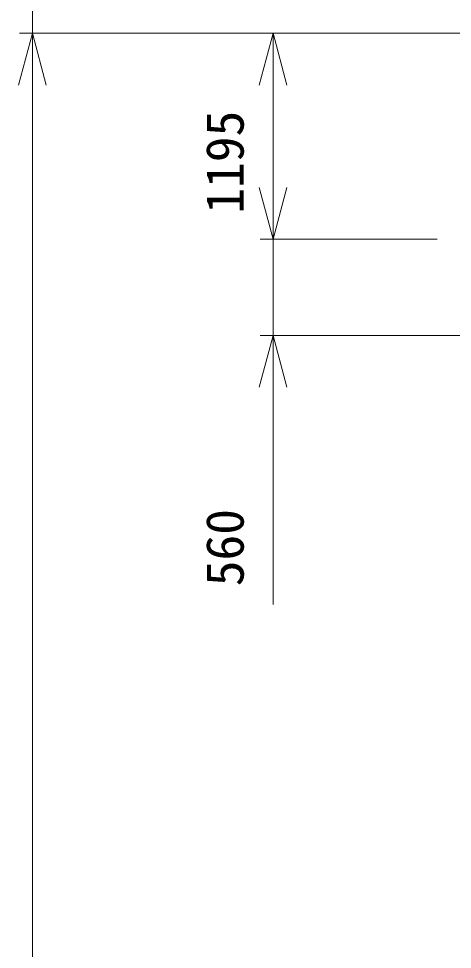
# Model space of a CAD drawing. Units: millimetres, scale not verified. Extents: x -35377 to 13555, y -19173 to 19177.
# Drawn here: x -13367 to -10848, y -792 to 4611 of the extents above; entities that cross this region are included whole.
import ezdxf
from ezdxf.enums import TextEntityAlignment as Align

# ---------------------------------------------------------------- set-up
doc = ezdxf.new("R2010")
doc.units = ezdxf.units.MM
doc.header["$LTSCALE"] = 50
doc.layers.add('0-3_05 寸法', color=7, linetype='Continuous', lineweight=18)
doc.styles.add('ＭＳ ゴシック', font='')
doc.styles.get('ＭＳ ゴシック').set_extended_font_data('MS Gothic')

msp = doc.modelspace()

# ---------------------------------------------------------------- linework, layer by layer
at = {"layer": '0-3_05 寸法'}
for p, q in [((-13286.66, 4525.51), (-13286.66, 4710.51)), ((-8875.85, 4525.51), (-13361.66, 4525.51)), ((-8875.85, 4525.51), (-13361.66, 4525.51)), ((-13286.66, 4525.51), (-13286.66, 4225.51)), ((-13286.66, 4525.51), (-13286.66, 4225.51)), ((-8875.85, 4525.51), (-11963.68, 4525.51)), ((-11888.68, 4525.51), (-11888.68, 4225.51)), ((-13286.66, 4225.51), (-13286.66, 3925.51)), ((-13286.66, -10174.49), (-13286.66, 4225.51)), ((-11888.68, 4225.51), (-11888.68, 3630.51)), ((-11888.68, 3630.51), (-11888.68, 3930.51)), ((-11888.68, 3330.51), (-11888.68, 3630.51)), ((-11888.68, 3330.51), (-11888.68, 3630.51)), ((-10936.05, 3330.51), (-11963.68, 3330.51)), ((-10936.05, 3330.51), (-11963.68, 3330.51)), ((-11888.68, 3330.51), (-11888.68, 2770.51)), ((-9200.65, 2770.51), (-11963.68, 2770.51)), ((-11888.68, 2770.51), (-11888.68, 2470.51)), ((-11888.68, 2470.51), (-11888.68, 1210.51))]:
    msp.add_line(p, q, dxfattribs=at)
for points in [[(-13367.05, 4225.51), (-13286.66, 4525.51), (-13206.28, 4225.51)], [(-13367.05, 4225.51), (-13286.66, 4525.51), (-13206.28, 4225.51)], [(-11969.07, 4225.51), (-11888.68, 4525.51), (-11808.3, 4225.51)], [(-11808.3, 3630.51), (-11888.68, 3330.51), (-11969.07, 3630.51)], [(-11808.3, 3630.51), (-11888.68, 3330.51), (-11969.07, 3630.51)], [(-11969.07, 2470.51), (-11888.68, 2770.51), (-11808.3, 2470.51)]]:
    msp.add_lwpolyline(points, dxfattribs=at)

# ---------------------------------------------------------------- texts
at = {"layer": '0-3_05 寸法', "style": 'ＭＳ ゴシック'}
for s, p in [('1195', (-11993.68, 3478.01)), ('560', (-11993.68, 1315.51))]:
    msp.add_text(s, height=219.9, rotation=90, dxfattribs=at).set_placement(p, align=Align.BOTTOM_LEFT)

doc.saveas('drawing.dxf')
